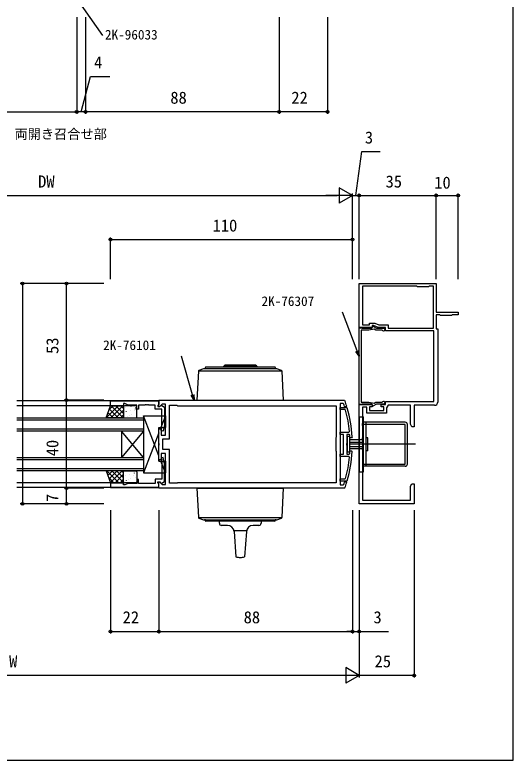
# Model space of a CAD drawing. Units: millimetres, scale not verified. Extents: x -437 to 438, y -344 to 341.
# Drawn here: x 211.9 to 438.3, y -343.7 to -5.1 of the extents above; entities that cross this region are included whole.
import ezdxf
from ezdxf.enums import TextEntityAlignment as Align

# ---------------------------------------------------------------- set-up
doc = ezdxf.new("R2010")
doc.units = ezdxf.units.MM
doc.header["$LTSCALE"] = 2
for name, color, linetype in [('0-1_USER1', 3, 'Continuous'), ('0-2_YKK_11', 7, 'Continuous'), ('0-3_YKK_12', 2, 'Continuous'), ('0-4_YKK_13', 4, 'Continuous'), ('0-6_YKK_D', 6, 'Continuous'), ('0-7_YKK_ZWAK', 7, 'Continuous')]:
    doc.layers.add(name, color=color, linetype=linetype)
doc.styles.add('ＭＳ ゴシック', font='')
doc.styles.get('ＭＳ ゴシック').set_extended_font_data('MS Gothic')

msp = doc.modelspace()

# ---------------------------------------------------------------- linework, layer by layer
at = {"layer": '0-2_YKK_11'}
for points in [[(368.3, -227.204), (368.3, -182.204), (374.3, -182.204), (374.3, -183.204), (373.1, -183.204), (373.1, -184.804), (379.5, -184.804), (379.5, -183.204), (378.3, -183.204), (378.3, -182.204), (380.3, -182.204), (380.3, -180.704), (402.3, -180.704), (402.3, -148.704), (380.3, -148.704), (380.3, -147.204), (376.945, -147.204), (374.8, -146.204), (374.3, -146.204), (374.3, -147.204), (368.3, -147.204), (368.3, -127.204), (403.3, -127.204), (403.3, -140.204), (413.3, -140.204), (413.3, -141.404), (410.6, -141.404), (410.3, -141.704), (405.3, -141.704), (405, -141.404), (403.3, -141.404), (403.3, -147.704), (404.1, -147.704), (404.1, -181.004)], [(368.3, -182.154), (368.3, -147.254), (369.3, -147.254), (369.473, -147.354), (369.733, -147.504), (374.05, -147.504), (374.575, -146.594), (376.151, -147.504), (379.5, -147.504)], [(379.001, -148.437), (378.752, -148.304), (375.937, -148.304), (375.119, -147.831), (372.767, -148.304), (369.3, -148.304), (369.3, -181.104), (372.767, -181.104), (375.119, -181.576), (375.937, -181.104), (378.752, -181.104), (379.001, -180.97)], [(277.3, -180.204), (361.615, -180.204), (361.898, -180.405)], [(361.898, -220.003), (361.615, -220.204), (277.3, -220.204), (277.3, -217.403), (277.67, -217.25), (278.824, -218.404), (280.3, -218.404), (280.3, -211.662), (280.42, -211.479), (280.42, -210.929), (280.3, -210.745), (280.3, -204.404), (278.3, -204.404), (278.3, -206.904), (277.8, -207.404), (277.3, -206.904), (277.3, -200.662), (277.42, -200.479), (277.42, -199.929), (277.3, -199.745), (277.3, -193.504), (277.8, -193.004), (278.3, -193.504), (278.3, -196.004), (280.3, -196.004), (280.3, -189.662), (280.42, -189.479), (280.42, -188.929), (280.3, -188.745), (280.3, -182.004), (278.824, -182.004), (277.67, -183.158), (277.3, -183.004), (277.3, -180.204)], [(361.351, -181.911), (361.066, -181.704), (359.759, -181.704), (359.759, -188.745), (359.639, -188.929), (359.639, -189.479), (359.759, -189.662), (359.759, -199.745), (359.639, -199.929), (359.639, -200.479), (359.759, -200.662), (359.759, -210.745), (359.639, -210.929), (359.639, -211.479), (359.759, -211.662), (359.759, -218.704), (361.066, -218.704), (361.351, -218.497)], [(362.684, -182.817), (362.397, -183.204), (361.979, -183.204), (361.692, -182.991)], [(379.5, -181.904), (376.151, -181.904), (374.575, -182.813), (374.05, -181.904), (369.733, -181.904), (369.473, -182.054), (369.3, -182.154), (368.3, -182.154)], [(402.6, -182.504), (393.3, -182.504), (393.3, -192.204), (392.33, -192.204), (391.7, -191.112), (391.7, -182.504), (381.5, -182.504), (380.7, -183.646), (380.7, -186.004), (371.9, -186.004), (371.9, -183.404), (369.8, -183.404), (369.8, -190.745), (369.68, -190.929), (369.68, -191.479), (369.8, -191.662), (369.8, -197.245), (369.68, -197.429), (369.68, -197.979), (369.8, -198.162), (369.8, -201.745), (369.68, -201.929), (369.68, -202.479), (369.8, -202.662), (369.8, -225.604), (391.7, -225.604), (391.7, -219.295), (392.33, -218.204), (393.3, -218.204), (393.3, -227.204), (368.3, -227.204)], [(362.179, -184.675), (361.889, -184.454), (359.759, -184.454), (359.759, -183.454), (362.648, -183.454), (362.936, -183.671)], [(361.259, -204.704), (361.259, -195.704), (359.759, -195.704), (359.759, -194.704), (363.672, -194.704), (363.97, -194.374)], [(364.108, -195.983), (363.809, -195.704), (362.759, -195.704), (362.759, -199.745), (362.639, -199.929), (362.639, -200.479), (362.759, -200.662), (362.759, -204.704), (363.809, -204.704), (364.108, -204.425)], [(365.167, -196.887), (364.868, -197.204), (364.467, -197.204), (364.168, -196.921)], [(363.97, -206.034), (363.672, -205.703), (359.759, -205.704), (359.759, -204.704), (361.259, -204.704)], [(364.168, -203.487), (364.467, -203.203), (364.868, -203.204), (365.167, -203.521)], [(362.936, -216.737), (362.648, -216.953), (359.759, -216.954), (359.759, -215.954), (361.889, -215.954), (362.179, -215.733)], [(361.692, -217.416), (361.979, -217.204), (362.397, -217.204), (362.684, -217.591)]]:
    msp.add_lwpolyline(points, dxfattribs=at)
for points in [[(394.5, -128.404), (369.8, -128.404), (369.8, -146.004), (373.1, -146.004), (373.1, -145.204), (375.495, -145.204), (377.211, -146.004), (381.5, -146.004), (381.5, -147.504), (402.1, -147.504), (402.1, -128.404), (400.1, -128.404), (399.8, -128.704), (394.8, -128.704)], [(255.3, -180.504), (277.3, -180.504), (277.3, -182.134), (277, -182.434), (276.8, -182.634), (276.8, -183.104), (277.75, -183.104), (278.25, -182.604), (278.588, -182.604), (279.8, -183.304), (279.8, -191.312), (279.292, -194.191), (278.308, -194.017), (278.6, -192.359), (278.6, -184.304), (275.6, -184.304), (275.6, -182.434), (272.808, -182.434), (272.625, -182.314), (272.075, -182.314), (271.892, -182.434), (271.808, -182.434), (271.625, -182.314), (271.075, -182.314), (270.892, -182.434), (268.1, -182.434), (268.1, -184.204), (267.3, -184.204), (267.3, -182.434), (263.365, -182.434), (261.8, -181.704), (261.3, -181.704), (261.3, -182.704), (255.3, -182.704)], [(285.8, -182.704), (357.959, -182.704), (357.959, -197.004), (357.759, -197.204), (357.759, -203.204), (357.959, -203.404), (357.959, -217.704), (285.8, -217.704), (285.6, -217.904), (282.1, -217.904), (282.1, -202.604), (279.1, -202.604), (279.1, -197.804), (282.1, -197.804), (282.1, -182.504), (285.6, -182.504)], [(255.3, -219.904), (277.3, -219.904), (277.3, -218.274), (277, -217.974), (276.8, -217.774), (276.8, -217.304), (277.75, -217.304), (278.25, -217.804), (278.588, -217.804), (279.8, -217.104), (279.8, -209.096), (279.292, -206.217), (278.308, -206.391), (278.6, -208.049), (278.6, -216.104), (275.6, -216.104), (275.6, -217.974), (272.808, -217.974), (272.625, -218.094), (272.075, -218.094), (271.892, -217.974), (271.808, -217.974), (271.625, -218.094), (271.075, -218.094), (270.892, -217.974), (268.1, -217.974), (268.1, -216.204), (267.3, -216.204), (267.3, -217.974), (263.365, -217.974), (261.8, -218.704), (261.3, -218.704), (261.3, -217.704), (255.3, -217.704)]]:
    msp.add_lwpolyline(points, close=True, dxfattribs=at)
for centre, radius, start, end in [((379.5, -148.104), 0.6, 213.74895, 89.99998), ((305.26, -200.203), 58.998, 16.96199, 18.06236), ((305.259, -200.203), 59.999, 16.84488, 19.26775), ((379.5, -181.304), 0.6, 270, 146.25103), ((402.6, -181.004), 1.5, 270.00001, 359.99999), ((305.258, -200.201), 59, 5.6677, 15.25695), ((305.259, -200.204), 60, 3.16903, 15.99475), ((305.26, -200.217), 59, 3.20318, 4.11596), ((305.258, -200.207), 59, 344.74315, 354.3324), ((305.259, -200.204), 60, 344.00541, 356.83112), ((305.26, -200.189), 59, 355.88317, 356.79595), ((305.26, -200.204), 58.998, 341.93766, 343.03802), ((305.259, -200.204), 59.999, 340.73221, 343.15508)]:
    msp.add_arc(centre, radius, start, end, dxfattribs=at)
at = {"layer": '0-3_YKK_12'}
for p, q in [((277.3, -180.504), (212.8, -180.504)), ((255.25, -182.704), (212.8, -182.704)), ((270.301, -189.204), (212.8, -189.204)), ((212.8, -193.204), (270.301, -193.204)), ((260.301, -194.204), (260.301, -206.204)), ((270.301, -194.204), (260.301, -206.204)), ((270.301, -206.204), (260.301, -194.204)), ((270.301, -194.204), (270.301, -206.204)), ((270.301, -207.204), (212.8, -207.204)), ((212.8, -211.204), (270.301, -211.204)), ((255.3, -217.704), (212.8, -217.704)), ((277.3, -219.904), (212.8, -219.904))]:
    msp.add_line(p, q, dxfattribs=at)
for points in [[(212.8, -188.204), (270.301, -188.204), (270.301, -194.204), (212.8, -194.204)], [(212.8, -206.204), (270.301, -206.204), (270.301, -212.204), (212.8, -212.204)]]:
    msp.add_lwpolyline(points, dxfattribs=at)
at = {"layer": '0-4_YKK_13'}
for p, q in [((330.85, -165.904), (297.75, -165.904)), ((298.32, -165.504), (298.32, -165.904)), ((329.92, -165.104), (298.72, -165.104)), ((307.3, -164.204), (306.8, -164.704)), ((306.8, -164.704), (321.8, -164.704)), ((306.8, -165.104), (306.8, -164.704)), ((321.3, -164.204), (307.3, -164.204)), ((321.8, -164.704), (321.3, -164.204)), ((321.8, -164.704), (321.8, -165.104)), ((330.32, -165.904), (330.32, -165.504)), ((295.286, -167.034), (294.571, -180.204)), ((295.405, -166.77), (333.195, -166.77)), ((297.613, -165.928), (295.548, -166.679)), ((333.052, -166.679), (330.987, -165.928)), ((258.748, -182.704), (253.33, -188.122)), ((256.503, -182.704), (254.612, -184.594)), ((260.993, -182.704), (255.493, -188.204)), ((261.061, -188.204), (255.561, -182.704)), ((261.3, -186.198), (257.806, -182.704)), ((261.3, -183.953), (260.051, -182.704)), ((266.8, -182.704), (261.8, -182.704)), ((263.887, -182.709), (263.863, -182.753)), ((256.571, -188.204), (254.172, -185.805)), ((258.816, -188.204), (254.771, -184.159)), ((261.3, -184.642), (257.738, -188.204)), ((261.3, -183.204), (261.3, -187.612)), ((261.997, -183.301), (261.973, -183.344)), ((262.08, -185.169), (262.073, -185.176)), ((262.43, -185.377), (262.406, -185.421)), ((264.546, -182.961), (264.538, -182.968)), ((264.621, -184.734), (264.597, -184.778)), ((266.268, -185.014), (266.26, -185.02)), ((266.511, -184.143), (266.487, -184.187)), ((266.775, -183.672), (266.686, -183.719)), ((267.245, -186.168), (267.221, -186.211)), ((267.3, -187.704), (267.3, -183.204)), ((254.326, -188.204), (253.573, -187.452)), ((261.3, -186.887), (259.983, -188.204)), ((261.8, -188.204), (266.8, -188.204)), ((263.164, -187.402), (263.14, -187.446)), ((264.063, -186.989), (264.055, -186.995)), ((265.054, -186.811), (265.03, -186.854)), ((270.301, -187.204), (280.3, -187.204)), ((277.3, -205.403), (270.301, -187.204)), ((280.3, -187.204), (278.262, -192.504)), ((280.3, -187.204), (280.3, -192.504)), ((368.3, -187.704), (370.3, -187.704)), ((368.3, -187.704), (368.3, -212.704)), ((370.3, -212.704), (370.3, -187.704)), ((277.3, -192.504), (280.3, -192.504)), ((277.3, -207.904), (277.3, -192.504)), ((389.3, -190.204), (370.3, -190.204)), ((389.3, -191.204), (370.3, -191.204)), ((371.3, -190.204), (371.3, -210.204)), ((389.3, -209.204), (389.3, -191.204)), ((390.3, -209.204), (390.3, -191.204)), ((277.3, -195.004), (270.301, -213.204)), ((369.858, -198.202), (364.156, -198.203)), ((364.156, -199.203), (369.858, -199.202)), ((393.936, -200.204), (363.957, -200.204)), ((369.858, -200.202), (364.156, -200.203)), ((364.157, -201.203), (369.858, -201.202)), ((369.858, -202.202), (364.157, -202.203)), ((372.3, -203.204), (371.3, -203.204)), ((277.3, -207.904), (280.3, -207.904)), ((280.3, -213.204), (278.262, -207.904)), ((280.3, -207.904), (280.3, -213.204)), ((370.3, -209.204), (389.3, -209.204)), ((253.944, -212.204), (253.472, -212.676)), ((259.13, -217.704), (253.63, -212.204)), ((256.189, -212.204), (254.07, -214.322)), ((258.434, -212.204), (254.669, -215.969)), ((260.679, -212.204), (255.268, -217.615)), ((261.3, -217.629), (255.875, -212.204)), ((261.3, -215.384), (258.12, -212.204)), ((261.3, -213.139), (260.365, -212.204)), ((261.3, -217.204), (261.3, -212.796)), ((261.8, -212.204), (266.8, -212.204)), ((263.856, -212.341), (263.849, -212.347)), ((266.082, -213.244), (266.058, -213.288)), ((267.3, -212.704), (267.3, -217.204)), ((368.3, -212.704), (370.3, -212.704)), ((389.3, -210.204), (370.3, -210.204)), ((256.885, -217.704), (254.394, -215.213)), ((261.3, -213.828), (257.424, -217.704)), ((261.3, -216.073), (259.669, -217.704)), ((261.391, -214.549), (261.383, -214.556)), ((262, -214.479), (261.976, -214.523)), ((262.433, -216.555), (262.409, -216.599)), ((263.373, -216.368), (263.366, -216.375)), ((263.89, -213.887), (263.866, -213.931)), ((264.624, -215.912), (264.6, -215.956)), ((265.578, -214.393), (265.571, -214.4)), ((266.257, -213.506), (266.168, -213.553)), ((266.514, -215.321), (266.49, -215.365)), ((266.8, -217.704), (261.8, -217.704)), ((267.248, -217.346), (267.224, -217.389)), ((294.571, -220.204), (334.029, -220.204)), ((294.571, -220.204), (295.286, -233.374)), ((333.314, -233.374), (334.029, -220.204)), ((333.195, -233.638), (295.405, -233.638)), ((295.548, -233.728), (297.613, -234.48)), ((297.75, -234.504), (330.85, -234.504)), ((298.3, -234.704), (298.3, -234.304)), ((329.9, -235.104), (298.7, -235.104)), ((304.8, -236.104), (304.8, -235.104)), ((323.8, -235.104), (323.8, -236.104)), ((330.3, -234.304), (330.3, -234.704)), ((330.987, -234.48), (333.052, -233.728)), ((308.503, -237.104), (305.8, -237.104)), ((317.139, -239.604), (311.461, -239.604)), ((311.495, -239.894), (312.3, -251.391)), ((317.105, -239.894), (316.3, -251.391)), ((322.8, -237.104), (320.097, -237.104))]:
    msp.add_line(p, q, dxfattribs=at)
for points in [[(294.571, -180.204), (334.029, -180.204), (333.314, -167.034)], [(270.301, -187.204), (270.301, -213.204), (280.3, -213.204)], [(372.3, -203.204), (372.3, -197.204), (371.3, -197.204)]]:
    msp.add_lwpolyline(points, dxfattribs=at)
for points in [[(253.3, -188.204), (255.3, -182.704), (261.3, -182.704), (261.3, -188.204)], [(364.157, -203.703), (364.156, -196.703), (362.856, -196.704), (362.857, -203.704)], [(253.3, -212.204), (255.3, -217.704), (261.3, -217.704), (261.3, -212.204)]]:
    msp.add_lwpolyline(points, close=True, dxfattribs=at)
for centre, radius, start, end in [((297.75, -166.304), 0.4, 90, 110), ((298.72, -165.504), 0.4, 90, 180), ((329.92, -165.504), 0.4, 0, 90), ((330.85, -166.304), 0.4, 70, 90), ((295.685, -167.055), 0.4, 110, 176.89488), ((332.915, -167.055), 0.4, 3.10512, 70), ((261.8, -183.204), 0.5, 90, 180), ((266.8, -183.204), 0.5, 0, 90), ((261.805, -187.693), 0.511, 170.89313, 269.4909), ((266.8, -187.704), 0.5, 270, 0), ((389.3, -191.204), 1, 0, 90), ((389.3, -209.204), 1, 270, 0), ((261.805, -212.715), 0.511, 90.5091, 189.10687), ((266.8, -212.704), 0.5, 0, 90), ((261.8, -217.204), 0.5, 180, 270), ((266.8, -217.204), 0.5, 270, 0), ((295.685, -233.352), 0.4, 183.10512, 250), ((332.915, -233.352), 0.4, 290, 356.89488), ((297.75, -234.104), 0.4, 250, 270), ((298.7, -234.704), 0.4, 180, 270), ((305.8, -236.104), 1, 180, 270), ((322.8, -236.104), 1, 270, 0), ((329.9, -234.704), 0.4, 270, 0), ((330.85, -234.104), 0.4, 270, 290), ((308.503, -240.104), 3, 4.00379, 90), ((320.097, -240.104), 3, 90, 175.99621), ((314.3, -242.104), 9.5, 257.8468, 270), ((314.3, -242.104), 9.5, 270, 282.1532)]:
    msp.add_arc(centre, radius, start, end, dxfattribs=at)
at = {"layer": '0-6_YKK_D'}
for p, q in [((239.977, -6.11), (239.977, -50.11)), ((239.977, -6.11), (239.977, -50.11)), ((243.977, -6.11), (243.977, -50.11)), ((243.977, -6.11), (243.977, -50.11)), ((331.977, -6.11), (331.977, -50.11)), ((331.977, -6.11), (331.977, -50.11)), ((353.977, -6.11), (353.977, -50.11)), ((151.977, -49.11), (239.977, -49.11)), ((243.977, -49.11), (239.977, -49.11)), ((331.977, -49.11), (243.977, -49.11)), ((353.977, -49.11), (331.977, -49.11)), ((365.3, -87.204), (359.238, -83.704)), ((359.238, -83.704), (359.238, -90.704)), ((102.392, -87.204), (358.3, -87.204)), ((365.3, -87.204), (353.176, -87.204)), ((365.3, -87.204), (359.238, -90.704)), ((365.3, -87.204), (362.75, -87.204)), ((365.3, -125.204), (365.3, -86.204)), ((365.3, -125.204), (365.3, -86.204)), ((365.3, -87.204), (368.3, -87.204)), ((365.3, -87.204), (368.3, -87.204)), ((368.3, -125.204), (368.3, -86.204)), ((368.3, -125.204), (368.3, -86.204)), ((368.3, -87.204), (370.85, -87.204)), ((368.3, -87.204), (403.3, -87.204)), ((403.3, -125.204), (403.3, -86.204)), ((403.3, -125.204), (403.3, -86.204)), ((403.3, -87.204), (413.3, -87.204)), ((413.3, -125.204), (413.3, -86.204)), ((255.3, -125.204), (255.3, -106.204)), ((255.3, -107.204), (365.3, -107.204)), ((365.3, -125.204), (365.3, -106.204)), ((252.3, -127.204), (214.3, -127.204)), ((215.3, -127.204), (215.3, -227.204)), ((252.3, -127.204), (234.3, -127.204)), ((235.3, -180.204), (235.3, -127.204)), ((252.3, -180.204), (234.3, -180.204)), ((252.3, -180.204), (234.3, -180.204)), ((235.3, -220.204), (235.3, -180.204)), ((252.3, -220.204), (234.3, -220.204)), ((252.3, -220.204), (234.3, -220.204)), ((235.3, -227.204), (235.3, -220.204)), ((252.3, -227.204), (214.3, -227.204)), ((252.3, -227.204), (234.3, -227.204)), ((255.3, -230.204), (255.3, -286.2)), ((277.3, -230.204), (277.3, -286.2)), ((277.3, -230.204), (277.3, -286.2)), ((365.3, -230.204), (365.3, -286.2)), ((365.3, -230.204), (365.3, -286.2)), ((368.3, -230.204), (368.3, -286.2)), ((368.3, -230.204), (368.3, -306.2)), ((368.3, -230.204), (368.3, -306.2)), ((393.3, -230.204), (393.3, -306.2)), ((255.3, -285.2), (277.3, -285.2)), ((277.3, -285.2), (365.3, -285.2)), ((365.3, -285.2), (362.75, -285.2)), ((365.3, -285.2), (368.3, -285.2)), ((368.3, -285.2), (381.747, -285.2)), ((368.3, -305.2), (362.238, -301.7)), ((362.238, -301.7), (362.238, -308.7)), ((361.3, -305.2), (65.3, -305.2)), ((368.3, -305.2), (356.176, -305.2)), ((368.3, -305.2), (362.238, -308.7)), ((393.3, -305.2), (368.3, -305.2))]:
    msp.add_line(p, q, dxfattribs=at)
for points in [[(238.76, 4.07), (240.227, 1.984), (251.768, -14.43)], [(241.977, -49.11), (246.257, -33.11), (254.987, -33.11)], [(366.8, -87.204), (369.492, -67.204), (377.838, -67.204)], [(368.3, -160.204), (367.393, -157.82), (360.693, -140.204)], [(368.032, -157.577), (368.3, -160.204), (366.755, -158.063)], [(293.294, -180.204), (292.597, -177.751), (287.607, -160.204)], [(293.254, -177.564), (293.294, -180.204), (291.94, -177.938)]]:
    msp.add_lwpolyline(points, dxfattribs=at)
for centre in [(239.977, -49.11), (243.977, -49.11), (331.977, -49.11), (331.977, -49.11), (353.977, -49.11), (368.3, -87.204), (368.3, -87.204), (403.3, -87.204), (403.3, -87.204), (413.3, -87.204), (255.3, -107.204), (365.3, -107.204), (215.3, -127.204), (235.3, -127.204), (235.3, -180.204), (235.3, -180.204), (235.3, -220.204), (235.3, -220.204), (215.3, -227.204), (235.3, -227.204), (255.3, -285.2), (277.3, -285.2), (277.3, -285.2), (365.3, -285.2), (365.3, -285.2), (368.3, -285.2), (393.3, -305.2)]:
    msp.add_circle(centre, 0.637, dxfattribs=at)
at = {"layer": '0-7_YKK_ZWAK'}
msp.add_lwpolyline([(-436.7, -343.7), (438.3, -343.7), (438.3, 306.3)], dxfattribs=at)

# ---------------------------------------------------------------- texts
at = {"layer": '0-1_USER1', "style": 'ＭＳ ゴシック'}
msp.add_text('両開き召合せ部', height=4.399, dxfattribs=at).set_placement((211.686, -62.757), align=Align.BOTTOM_LEFT)
at = {"layer": '0-6_YKK_D', "style": 'ＭＳ ゴシック'}
for s, height, p in [('2K-96033', 4.399, (252.824, -17.61)), ('4', 5.499, (247.874, -31.11)), ('88', 5.499, (282.522, -47.11)), ('22', 5.499, (337.522, -47.11)), ('3', 5.499, (370.938, -65.204)), ('DW', 5.499, (222.441, -85.204)), ('35', 5.499, (380.345, -85.204)), ('10', 5.499, (402.462, -85.704)), ('110', 5.499, (301.735, -105.204)), ('2K-76307', 4.399, (323.977, -138.704)), ('2K-76101', 4.399, (251.982, -158.704)), ('22', 5.499, (260.845, -283.2)), ('88', 5.499, (315.845, -283.2)), ('3', 5.499, (374.846, -283.2)), ('W', 5.499, (209.252, -303.2)), ('25', 5.499, (375.345, -303.2))]:
    msp.add_text(s, height=height, dxfattribs=at).set_placement(p, align=Align.BOTTOM_LEFT)
for s, p in [('53', (233.3, -159.158)), ('40', (233.3, -205.658)), ('7', (233.3, -226.452))]:
    msp.add_text(s, height=5.499, rotation=90, dxfattribs=at).set_placement(p, align=Align.BOTTOM_LEFT)

doc.saveas('drawing.dxf')
